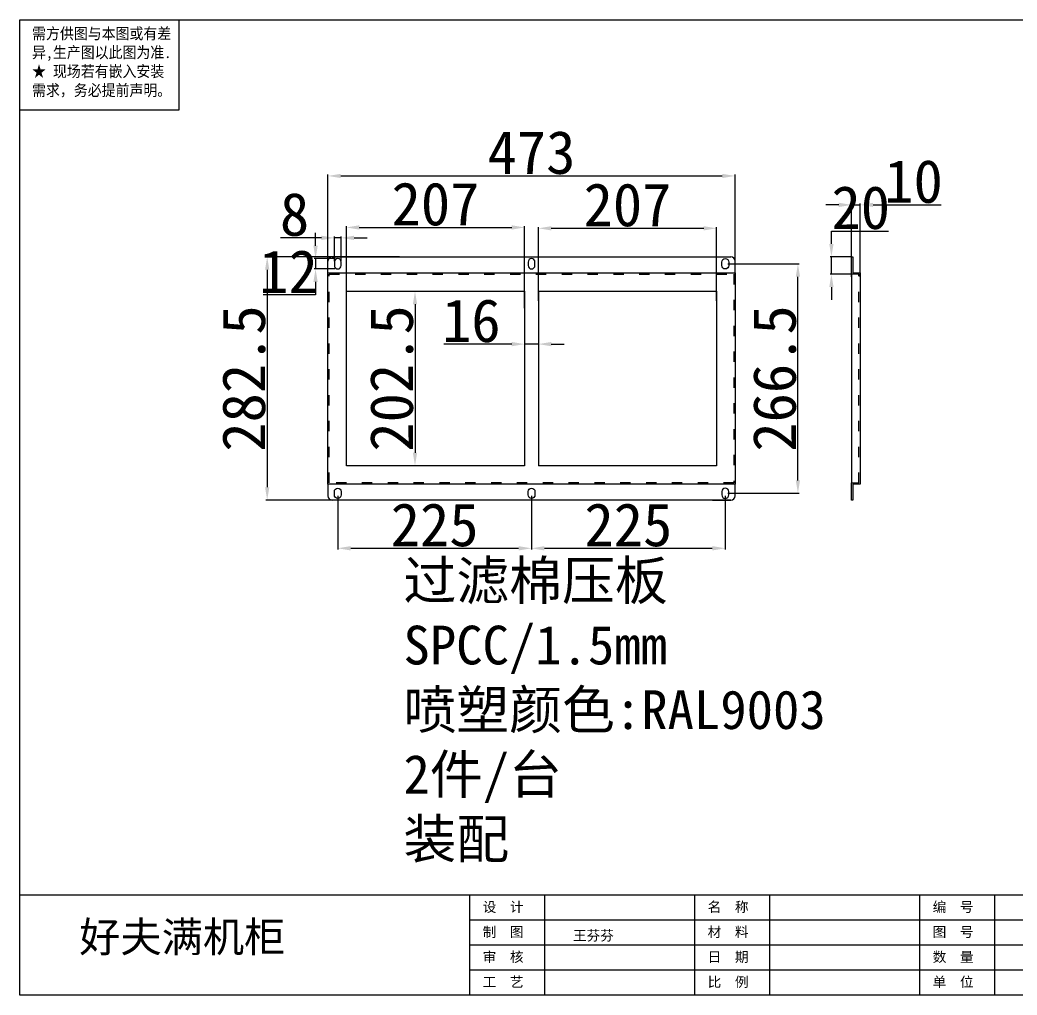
# Model space of a CAD drawing. Header units: millimetres. Extents: x 7760 to 23106, y -3343 to 6769.
# Drawn here: x 18463 to 19621, y 1389 to 2522 of the extents above; entities that cross this region are included whole.
import ezdxf

# ---------------------------------------------------------------- set-up
doc = ezdxf.new("R2010")
doc.units = ezdxf.units.MM
for name, pattern in [('ACAD_ISO03W100', [30, 12, -18]), ('ACAD_ISO04W100', [30, 24, -3, 0, -3]), ('ACAD_ISO08W100', [36, 24, -3, 6, -3])]:
    doc.linetypes.add(name, pattern=pattern)
for name, color, linetype in [('6文字层', 3, 'Continuous'), ('shixian', 7, 'Continuous'), ('tukuang', 7, 'Continuous'), ('xuxian1', 6, 'ACAD_ISO04W100'), ('zhongxingxian', 1, 'ACAD_ISO08W100')]:
    doc.layers.add(name, color=color, linetype=linetype)
doc.layers.add('注释层', color=3, linetype='Continuous', lineweight=0)
doc.styles.get("Standard").update_dxf_attribs({"font": ''})
doc.styles.get('Standard').set_extended_font_data('SimSun')
doc.dimstyles.new('50#', dxfattribs={"dimtxt": 50, "dimasz": 15, "dimexe": 1.5, "dimexo": 3, "dimgap": 2, "dimtad": 1, "dimtoh": 1, "dimzin": 12, "dimdsep": 46, "dimtxsty": 'Standard', "dimcen": 20, "dimclrd": 3, "dimclre": 3, "dimclrt": 7, "dimadec": 0, "dimazin": 3, "dimtfac": 1, "dimtmove": 0, "dimatfit": 3, "dimfxl": 0, "dimarcsym": 0})

# ---------------------------------------------------------------- blocks, each defined once
blk = doc.blocks.new('*D284')
at = {"color": 3, "lineweight": -2}
for p, q in [((19414, 2306.8), (19399, 2306.8)), ((19429, 2223.2), (19429, 2308.3)), ((19429, 2306.8), (19439, 2306.8)), ((19439, 2223.2), (19439, 2308.3)), ((19454, 2306.8), (19532.8, 2306.8))]:
    blk.add_line(p, q, dxfattribs=at)
at = {"color": 3}
for points in [[(19414, 2304.3), (19414, 2309.3), (19429, 2306.8)], [(19454, 2309.3), (19454, 2304.3), (19439, 2306.8)]]:
    blk.add_solid(points, dxfattribs=at)
at = {"layer": 'Defpoints', "color": 0}
for p in [(19439, 2306.8), (19429, 2220.2), (19439, 2220.2)]:
    blk.add_point(p, dxfattribs=at)
at = {"color": 7, "insert": (19500.9, 2333.8), "char_height": 50, "attachment_point": 5}
blk.add_mtext('10', dxfattribs=at)
blk = doc.blocks.new('*D285')
at = {"color": 3, "lineweight": -2}
for p, q in [((19405.5, 2276.4), (19471.7, 2276.4)), ((19405.5, 2261.4), (19405.5, 2276.4)), ((19427.5, 2246.4), (19404, 2246.4)), ((19405.5, 2226.4), (19405.5, 2246.4)), ((19427.6, 2226.4), (19404, 2226.4)), ((19405.5, 2211.4), (19405.5, 2196.4))]:
    blk.add_line(p, q, dxfattribs=at)
at = {"color": 3}
for points in [[(19403, 2261.4), (19408, 2261.4), (19405.5, 2246.4)], [(19408, 2211.4), (19403, 2211.4), (19405.5, 2226.4)]]:
    blk.add_solid(points, dxfattribs=at)
at = {"layer": 'Defpoints', "color": 0}
for p in [(19405.5, 2246.4), (19430.5, 2246.4), (19430.6, 2226.4)]:
    blk.add_point(p, dxfattribs=at)
at = {"color": 7, "insert": (19439.6, 2303.4), "char_height": 50, "attachment_point": 5}
blk.add_mtext('20', dxfattribs=at)
blk = doc.blocks.new('*D286')
at = {"color": 3, "lineweight": -2}
for p, q in [((18842.2, 2186.8), (18842.2, 2282.1)), ((19049.2, 2186.8), (19049.2, 2282.1)), ((18857.2, 2280.6), (19034.2, 2280.6))]:
    blk.add_line(p, q, dxfattribs=at)
at = {"color": 3}
for points in [[(18857.2, 2283.1), (18857.2, 2278.1), (18842.2, 2280.6)], [(19034.2, 2278.1), (19034.2, 2283.1), (19049.2, 2280.6)]]:
    blk.add_solid(points, dxfattribs=at)
at = {"layer": 'Defpoints', "color": 0}
for p in [(19049.2, 2280.6), (18842.2, 2183.8), (19049.2, 2183.8)]:
    blk.add_point(p, dxfattribs=at)
at = {"color": 7, "insert": (18945.7, 2307.6), "char_height": 50, "attachment_point": 5}
blk.add_mtext('207', dxfattribs=at)
blk = doc.blocks.new('*D287')
at = {"color": 3, "lineweight": -2}
for p, q in [((19065.2, 2195.5), (19065.2, 2281.1)), ((19080.2, 2279.6), (19257.2, 2279.6)), ((19272.2, 2195.5), (19272.2, 2281.1))]:
    blk.add_line(p, q, dxfattribs=at)
at = {"color": 3}
for points in [[(19080.2, 2282.1), (19080.2, 2277.1), (19065.2, 2279.6)], [(19257.2, 2277.1), (19257.2, 2282.1), (19272.2, 2279.6)]]:
    blk.add_solid(points, dxfattribs=at)
at = {"layer": 'Defpoints', "color": 0}
for p in [(19272.2, 2279.6), (19065.2, 2192.5), (19272.2, 2192.5)]:
    blk.add_point(p, dxfattribs=at)
at = {"color": 7, "insert": (19168.7, 2306.6), "char_height": 50, "attachment_point": 5}
blk.add_mtext('207', dxfattribs=at)
blk = doc.blocks.new('*D288')
at = {"color": 3, "lineweight": -2}
for p, q in [((18942.7, 2206.4), (18920.4, 2206.4)), ((18921.9, 2191.4), (18921.9, 2018.9)), ((18942.7, 2003.9), (18920.4, 2003.9))]:
    blk.add_line(p, q, dxfattribs=at)
at = {"color": 3}
for points in [[(18924.4, 2191.4), (18919.4, 2191.4), (18921.9, 2206.4)], [(18919.4, 2018.9), (18924.4, 2018.9), (18921.9, 2003.9)]]:
    blk.add_solid(points, dxfattribs=at)
at = {"layer": 'Defpoints', "color": 0}
for p in [(18945.7, 2206.4), (18921.9, 2003.9), (18945.7, 2003.9)]:
    blk.add_point(p, dxfattribs=at)
at = {"color": 7, "insert": (18894.9, 2105.2), "char_height": 50, "attachment_point": 5, "rotation": 90}
blk.add_mtext('202.5', dxfattribs=at)
blk = doc.blocks.new('*D289')
at = {"color": 3, "lineweight": -2}
for p, q in [((18903.9, 2246.4), (18748.7, 2246.4)), ((18750.2, 2231.4), (18750.2, 1978.9)), ((18903.9, 1963.9), (18748.7, 1963.9))]:
    blk.add_line(p, q, dxfattribs=at)
at = {"color": 3}
for points in [[(18752.7, 2231.4), (18747.7, 2231.4), (18750.2, 2246.4)], [(18747.7, 1978.9), (18752.7, 1978.9), (18750.2, 1963.9)]]:
    blk.add_solid(points, dxfattribs=at)
at = {"layer": 'Defpoints', "color": 0}
for p in [(18906.9, 2246.4), (18750.2, 1963.9), (18906.9, 1963.9)]:
    blk.add_point(p, dxfattribs=at)
at = {"color": 7, "insert": (18723.2, 2105.2), "char_height": 50, "attachment_point": 5, "rotation": 90}
blk.add_mtext('282.5', dxfattribs=at)
blk = doc.blocks.new('*D290')
at = {"color": 3, "lineweight": -2}
for p, q in [((19049.2, 2171), (19049.2, 2143.6)), ((19065.2, 2171), (19065.2, 2143.6)), ((19034.2, 2145.1), (18955.5, 2145.1)), ((19065.2, 2145.1), (19049.2, 2145.1)), ((19080.2, 2145.1), (19095.2, 2145.1))]:
    blk.add_line(p, q, dxfattribs=at)
at = {"color": 3}
for points in [[(19034.2, 2142.6), (19034.2, 2147.6), (19049.2, 2145.1)], [(19080.2, 2147.6), (19080.2, 2142.6), (19065.2, 2145.1)]]:
    blk.add_solid(points, dxfattribs=at)
at = {"layer": 'Defpoints', "color": 0}
for p in [(19049.2, 2174), (19065.2, 2174), (19049.2, 2145.1)]:
    blk.add_point(p, dxfattribs=at)
at = {"color": 7, "insert": (18987.3, 2172.1), "char_height": 50, "attachment_point": 5}
blk.add_mtext('16', dxfattribs=at)
blk = doc.blocks.new('*D291')
at = {"color": 3, "lineweight": -2}
for p, q in [((18832.2, 1968.9), (18832.2, 1906.5)), ((19057.2, 1968.9), (19057.2, 1906.5)), ((18847.2, 1908), (19042.2, 1908))]:
    blk.add_line(p, q, dxfattribs=at)
at = {"color": 3}
for points in [[(18847.2, 1910.5), (18847.2, 1905.5), (18832.2, 1908)], [(19042.2, 1905.5), (19042.2, 1910.5), (19057.2, 1908)]]:
    blk.add_solid(points, dxfattribs=at)
at = {"layer": 'Defpoints', "color": 0}
for p in [(18832.2, 1971.9), (19057.2, 1971.9), (19057.2, 1908)]:
    blk.add_point(p, dxfattribs=at)
at = {"color": 7, "insert": (18944.7, 1935), "char_height": 50, "attachment_point": 5}
blk.add_mtext('225', dxfattribs=at)
blk = doc.blocks.new('*D292')
at = {"color": 3, "lineweight": -2}
for p, q in [((19057.2, 1968.9), (19057.2, 1906.5)), ((19282.2, 1968.9), (19282.2, 1906.5)), ((19072.2, 1908), (19267.2, 1908))]:
    blk.add_line(p, q, dxfattribs=at)
at = {"color": 3}
for points in [[(19072.2, 1910.5), (19072.2, 1905.5), (19057.2, 1908)], [(19267.2, 1905.5), (19267.2, 1910.5), (19282.2, 1908)]]:
    blk.add_solid(points, dxfattribs=at)
at = {"layer": 'Defpoints', "color": 0}
for p in [(19057.2, 1971.9), (19282.2, 1971.9), (19282.2, 1908)]:
    blk.add_point(p, dxfattribs=at)
at = {"color": 7, "insert": (19169.7, 1935), "char_height": 50, "attachment_point": 5}
blk.add_mtext('225', dxfattribs=at)
blk = doc.blocks.new('*D293')
at = {"color": 3, "lineweight": -2}
for p, q in [((19285.2, 2238.4), (19368.1, 2238.4)), ((19366.6, 1986.9), (19366.6, 2223.4)), ((19285.2, 1971.9), (19368.1, 1971.9))]:
    blk.add_line(p, q, dxfattribs=at)
at = {"color": 3}
for points in [[(19369.1, 2223.4), (19364.1, 2223.4), (19366.6, 2238.4)], [(19364.1, 1986.9), (19369.1, 1986.9), (19366.6, 1971.9)]]:
    blk.add_solid(points, dxfattribs=at)
at = {"layer": 'Defpoints', "color": 0}
for p in [(19282.2, 2238.4), (19366.6, 2238.4), (19282.2, 1971.9)]:
    blk.add_point(p, dxfattribs=at)
at = {"color": 7, "insert": (19339.6, 2105.2), "char_height": 50, "attachment_point": 5, "rotation": 90}
blk.add_mtext('266.5', dxfattribs=at)
blk = doc.blocks.new('*D294')
at = {"color": 3, "lineweight": -2}
for p, q in [((18828.2, 2241.4), (18828.2, 2270)), ((18836.2, 2241.4), (18836.2, 2270)), ((18813.2, 2268.5), (18765.7, 2268.5)), ((18836.2, 2268.5), (18828.2, 2268.5)), ((18851.2, 2268.5), (18866.2, 2268.5))]:
    blk.add_line(p, q, dxfattribs=at)
at = {"color": 3}
for points in [[(18813.2, 2266), (18813.2, 2271), (18828.2, 2268.5)], [(18851.2, 2271), (18851.2, 2266), (18836.2, 2268.5)]]:
    blk.add_solid(points, dxfattribs=at)
at = {"layer": 'Defpoints', "color": 0}
for p in [(18828.2, 2268.5), (18828.2, 2238.4), (18836.2, 2238.4)]:
    blk.add_point(p, dxfattribs=at)
at = {"color": 7, "insert": (18782, 2295.5), "char_height": 50, "attachment_point": 5}
blk.add_mtext('8', dxfattribs=at)
blk = doc.blocks.new('*D295')
at = {"color": 3, "lineweight": -2}
for p, q in [((18806.4, 2259.4), (18806.4, 2274.4)), ((18829.2, 2244.4), (18804.9, 2244.4)), ((18806.4, 2244.4), (18806.4, 2232.4)), ((18829.2, 2232.4), (18804.9, 2232.4)), ((18806.4, 2217.4), (18806.4, 2202.4)), ((18806.4, 2202.4), (18745.4, 2202.4))]:
    blk.add_line(p, q, dxfattribs=at)
at = {"color": 3}
for points in [[(18803.9, 2259.4), (18808.9, 2259.4), (18806.4, 2244.4)], [(18808.9, 2217.4), (18803.9, 2217.4), (18806.4, 2232.4)]]:
    blk.add_solid(points, dxfattribs=at)
at = {"layer": 'Defpoints', "color": 0}
for p in [(18832.2, 2244.4), (18806.4, 2232.4), (18832.2, 2232.4)]:
    blk.add_point(p, dxfattribs=at)
at = {"color": 7, "insert": (18774.9, 2229.4), "char_height": 50, "attachment_point": 5}
blk.add_mtext('12', dxfattribs=at)
blk = doc.blocks.new('*D296')
at = {"color": 3, "lineweight": -2}
for p, q in [((18820.7, 2240.1), (18820.7, 2341.9)), ((18835.7, 2340.4), (19278.7, 2340.4)), ((19293.7, 2214.2), (19293.7, 2341.9))]:
    blk.add_line(p, q, dxfattribs=at)
at = {"color": 3}
for points in [[(18835.7, 2342.9), (18835.7, 2337.9), (18820.7, 2340.4)], [(19278.7, 2337.9), (19278.7, 2342.9), (19293.7, 2340.4)]]:
    blk.add_solid(points, dxfattribs=at)
at = {"layer": 'Defpoints', "color": 0}
for p in [(19293.7, 2340.4), (18820.7, 2237.1), (19293.7, 2211.2)]:
    blk.add_point(p, dxfattribs=at)
at = {"color": 7, "insert": (19057.2, 2367.4), "char_height": 50, "attachment_point": 5}
blk.add_mtext('473', dxfattribs=at)
blk = doc.blocks.new('JDJH')
for p, q in [((12358.9, 1732.7), (12358.9, 1997.3)), ((12557.3, 1732.7), (12557.3, 1997.3)), ((12954.3, 1732.7), (12954.3, 1997.3)), ((13152.7, 1732.7), (13152.7, 1997.3)), ((13549.7, 1732.7), (13549.7, 1997.3)), ((13748.1, 1732.7), (13748.1, 1997.3)), ((14145.1, 1732.7), (14145.1, 1997.3)), ((14277.4, 1732.7), (14277.4, 1997.3)), ((14409.7, 1798.8), (14409.7, 1997.3)), ((14542, 1798.8), (14542, 1997.3)), ((14925.7, 1931.2), (12358.9, 1931.2)), ((14202.2, 1919.2), (14175.2, 1872.5)), ((14229.1, 1872.5), (14202.2, 1919.2)), ((14925.7, 1865), (12358.9, 1865)), ((14175.2, 1872.5), (14229.1, 1872.5)), ((14202.2, 1853.1), (14175.2, 1806.3)), ((14229.1, 1806.3), (14202.2, 1853.1)), ((14925.7, 1798.8), (12358.9, 1798.8)), ((14175.2, 1806.3), (14229.1, 1806.3)), ((14706.4, 1732.7), (14706.4, 1798.8)), ((14481.6, 1779), (14547.8, 1792.2)), ((14481.6, 1779), (14481.6, 1752.5)), ((14547.8, 1792.2), (14547.8, 1739.3)), ((14481.6, 1752.5), (14547.8, 1739.3))]:
    blk.add_line(p, q)
for radius in [26.5, 13.2]:
    blk.add_circle((14706.4, 1765.8), radius)
at = {"layer": 'tukuang', "linetype": 'ByBlock'}
blk.add_line((14925.7, 1997.3), (11168, 1997.3), dxfattribs=at)
at = {"layer": 'xuxian1', "linetype": 'ByBlock'}
for p, q in [((11168, 1732.7), (11168, 4312.8)), ((11168, 4312.8), (14925.7, 4312.8)), ((11589.4, 4075), (11589.4, 4312.8)), ((14925.7, 4312.8), (14925.7, 1732.7)), ((11168, 4075), (11589.4, 4075)), ((14925.7, 1732.7), (11168, 1732.7))]:
    blk.add_line(p, q, dxfattribs=at)
at = {"layer": 'zhongxingxian', "ltscale": 0.5}
blk.add_line((14458.1, 1765.8), (14739.5, 1765.8), dxfattribs=at)
for s, p in [('2', (14194, 1879.4)), ('1', (14194, 1813.2))]:
    blk.add_text(s, height=22.3).set_placement(p)
at = {"insert": (11324.8, 1926.5), "char_height": 80, "width": 1615.999, "attachment_point": 1}
blk.add_mtext('{\\fSimSun|b0|i0|c134|p2;好夫满机柜}', dxfattribs=at)
at = {"layer": '6文字层', "insert": (11200.1, 4291.9), "char_height": 30, "width": 784.033, "attachment_point": 1}
blk.add_mtext('{\\fSimSun|b0|i0|c134|p2;\\W0.9;\\C1;需方供图与本图或有差\\P异,生产图以此图为准.\\P★ 现场若有嵌入安装\\P需求，务必提前声明。}', dxfattribs=at)
at = {"layer": 'shixian', "char_height": 26.46, "width": 238.071, "attachment_point": 1}
for s, insert in [('设  计', (12392.5, 1979.1)), ('名  称', (12987.9, 1979.1)), ('编  号', (13583.3, 1979.1)), ('标记', (14165.1, 1980.7)), ('处 数', (14297.4, 1980.7)), ('更改号', (14429.7, 1980.7)), ('签   字', (14652.9, 1980.7)), ('制  图', (12392.5, 1912.9)), ('王芬芬', (12631.5, 1903.3)), ('材  料', (12987.9, 1912.9)), ('图  号', (13583.3, 1912.9)), ('审  核', (12392.5, 1846.8)), ('日  期', (12987.9, 1846.8)), ('数  量', (13583.3, 1846.8)), ('工  艺', (12392.5, 1780.6)), ('比  例', (12987.9, 1780.6)), ('单  位', (13583.3, 1780.6)), ('视 角', (14165.1, 1782.2))]:
    blk.add_mtext(s, dxfattribs=dict(at, insert=insert))

msp = doc.modelspace()

# ---------------------------------------------------------------- linework, layer by layer
for p, q in [((18820.7285, 2227.9039), (18820.7285, 2241.4039)), ((18825.7285, 2246.4039), (19288.7285, 2246.4039)), ((19227.3537, 2246.4039), (19288.7285, 2246.4039)), ((19293.7285, 2227.9039), (19293.7285, 2241.4039)), ((19429.0028, 2226.4039), (19429.0028, 2246.4039)), ((19429.0028, 2246.4039), (19430.5028, 2246.4039)), ((19430.5028, 2246.4039), (19430.5028, 2227.9039)), ((19437.5028, 2226.4039), (19429.0028, 2226.4039)), ((19429.0028, 2226.4039), (19429.0028, 1983.9039)), ((19430.5028, 2227.9039), (19439.0028, 2227.9039)), ((19439.0028, 2227.9039), (19439.0028, 1982.4039)), ((19049.2285, 2206.4039), (19049.2285, 2003.9039)), ((19065.2285, 2206.4039), (19065.2285, 2003.9039)), ((18820.7285, 1982.4039), (18820.7285, 1968.9039)), ((19293.7285, 1968.9039), (19293.7285, 1982.4039)), ((19429.0028, 1963.9039), (19429.0028, 1983.9039)), ((19429.0028, 1983.9039), (19437.5028, 1983.9039)), ((19439.0028, 1982.4039), (19430.5028, 1982.4039)), ((19430.5028, 1982.4039), (19430.5028, 1963.9039)), ((19288.7285, 1963.9039), (18825.7285, 1963.9039)), ((19267.2484, 1963.9039), (19288.7285, 1963.9039)), ((19430.5028, 1963.9039), (19429.0028, 1963.9039))]:
    msp.add_line(p, q)
at = {"linetype": 'ACAD_ISO03W100'}
for p, q in [((18822.2285, 2226.4039), (19292.2285, 2226.4039)), ((18822.2285, 1983.9039), (18822.2285, 2226.4039)), ((19292.2285, 2226.4039), (19292.2285, 1983.9039)), ((19437.5028, 1983.9039), (19437.5028, 2226.4039)), ((19292.2285, 1983.9039), (18822.2285, 1983.9039))]:
    msp.add_line(p, q, dxfattribs=at)
for points in [[(18832.2285, 2232.4039), (18832.2285, 2232.4039, 0.414213562), (18836.2285, 2236.4039), (18836.2285, 2240.4039, 0.414213562), (18832.2285, 2244.4039), (18832.2285, 2244.4039, 0.414213562), (18828.2285, 2240.4039), (18828.2285, 2236.4039, 0.414213562)], [(19057.2285, 2232.4039), (19057.2285, 2232.4039, 0.414213562), (19061.2285, 2236.4039), (19061.2285, 2240.4039, 0.414213562), (19057.2285, 2244.4039), (19057.2285, 2244.4039, 0.414213562), (19053.2285, 2240.4039), (19053.2285, 2236.4039, 0.414213562)], [(19282.2285, 2232.4039), (19282.2285, 2232.4039, -0.414213562), (19278.2285, 2236.4039), (19278.2285, 2240.4039, -0.414213562), (19282.2285, 2244.4039), (19282.2285, 2244.4039, -0.414213562), (19286.2285, 2240.4039), (19286.2285, 2236.4039, -0.414213562)], [(18832.2285, 1977.9039), (18832.2285, 1977.9039, -0.414213562), (18836.2285, 1973.9039), (18836.2285, 1969.9039, -0.414213562), (18832.2285, 1965.9039), (18832.2285, 1965.9039, -0.414213562), (18828.2285, 1969.9039), (18828.2285, 1973.9039, -0.414213562)], [(19057.2285, 1977.9039), (19057.2285, 1977.9039, -0.414213562), (19061.2285, 1973.9039), (19061.2285, 1969.9039, -0.414213562), (19057.2285, 1965.9039), (19057.2285, 1965.9039, -0.414213562), (19053.2285, 1969.9039), (19053.2285, 1973.9039, -0.414213562)], [(19282.2285, 1977.9039), (19282.2285, 1977.9039, 0.414213562), (19278.2285, 1973.9039), (19278.2285, 1969.9039, 0.414213562), (19282.2285, 1965.9039), (19282.2285, 1965.9039, 0.414213562), (19286.2285, 1969.9039), (19286.2285, 1973.9039, 0.414213562)]]:
    msp.add_lwpolyline(points, format="xyb", close=True)
msp.add_lwpolyline([(18820.7285, 2227.9039), (19293.7285, 2227.9039), (19293.7285, 1982.4039), (18820.7285, 1982.4039)], close=True)
for points in [[(19049.2285, 2003.9039), (18842.2285, 2003.9039), (18842.2285, 2206.4039), (19049.2285, 2206.4039)], [(19065.2285, 2206.4039), (19272.2285, 2206.4039), (19272.2285, 2003.9039), (19065.2285, 2003.9039)]]:
    msp.add_lwpolyline(points)
for centre, start, end in [((18825.7285, 2241.4039), 90, 180), ((19288.7285, 2241.4039), 0, 90), ((18825.7285, 1968.9039), 180, 270), ((19288.7285, 1968.9039), 270, 0)]:
    msp.add_arc(centre, 5, start, end)

# ---------------------------------------------------------------- block references
at = {"xscale": 0.4389000000000001, "yscale": 0.4389000000000001, "zscale": 0.4389000000000001}
msp.add_blockref('JDJH', (13561.3966, 628.6859), dxfattribs=at)

# ---------------------------------------------------------------- texts
at = {"layer": '注释层', "color": 0, "insert": (18908.4813, 1893.1248), "char_height": 45, "width": 9067.813378, "attachment_point": 1}
msp.add_mtext('\\fKaiTi_GB2312|b0|i0|c134|p49;过滤棉压板\\PSPCC/1.5mm\\P喷塑颜色:RAL9003\\P2件/台  \\P装配', dxfattribs=at)

# ---------------------------------------------------------------- dimensions: what is measured, and where the dimension line sits
for base, p1, p2, picture, middle in [((19293.7285, 2340.3848), (18820.7285, 2237.124), (19293.7285, 2211.2348), '*D296', (19057.2285, 2367.3848)), ((19439.0028, 2306.8298), (19429.0028, 2220.1785), (19439.0028, 2220.1785), '*D284', (19500.8911, 2333.8298)), ((19049.2285, 2280.6097), (18842.2285, 2183.835), (19049.2285, 2183.835), '*D286', (18945.7285, 2307.6097)), ((19272.2285, 2279.591), (19065.2285, 2192.4937), (19272.2285, 2192.4937), '*D287', (19168.7285, 2306.591)), ((18828.2285, 2268.548), (18836.2285, 2238.4039), (18828.2285, 2238.4039), '*D294', (18781.9827, 2295.548)), ((19049.2285, 2145.1023), (19065.2285, 2173.9889), (19049.2285, 2173.9889), '*D290', (18987.3402, 2172.1023)), ((19057.2285, 1908.0347), (18832.2285, 1971.9039), (19057.2285, 1971.9039), '*D291', (18944.7285, 1935.0347))]:
    dim = msp.add_linear_dim(base=base, p1=p1, p2=p2, dimstyle='50#')
    dim.commit()
    dim.dimension.update_dxf_attribs({"geometry": picture, "text_midpoint": middle})
for base, p1, p2, picture, middle in [((19405.474, 2246.4039), (19430.6437, 2226.4039), (19430.5028, 2246.4039), '*D285', (19439.5969, 2303.4039)), ((18806.3573, 2232.4039), (18832.2285, 2244.4039), (18832.2285, 2232.4039), '*D295', (18774.888, 2229.4039)), ((18750.2472, 1963.9039), (18906.893, 2246.4039), (18906.893, 1963.9039), '*D289', (18723.2472, 2105.1539)), ((19366.5919, 2238.4039), (19282.2285, 1971.9039), (19282.2285, 2238.4039), '*D293', (19339.5919, 2105.1539)), ((18921.8515, 2003.9039), (18945.7285, 2206.4039), (18945.7285, 2003.9039), '*D288', (18894.8515, 2105.1539))]:
    dim = msp.add_linear_dim(base=base, p1=p1, p2=p2, angle=90, dimstyle='50#')
    dim.commit()
    dim.dimension.update_dxf_attribs({"geometry": picture, "text_midpoint": middle})
dim = msp.add_linear_dim(base=(19282.2285, 1908.0347), p1=(19057.2285, 1971.9039), p2=(19282.2285, 1971.9039), dimstyle='50#', override={"dimtmove": 1})
dim.commit()
dim.dimension.update_dxf_attribs({"geometry": '*D292', "text_midpoint": (19169.7285, 1935.0347)})

doc.saveas('drawing.dxf')
